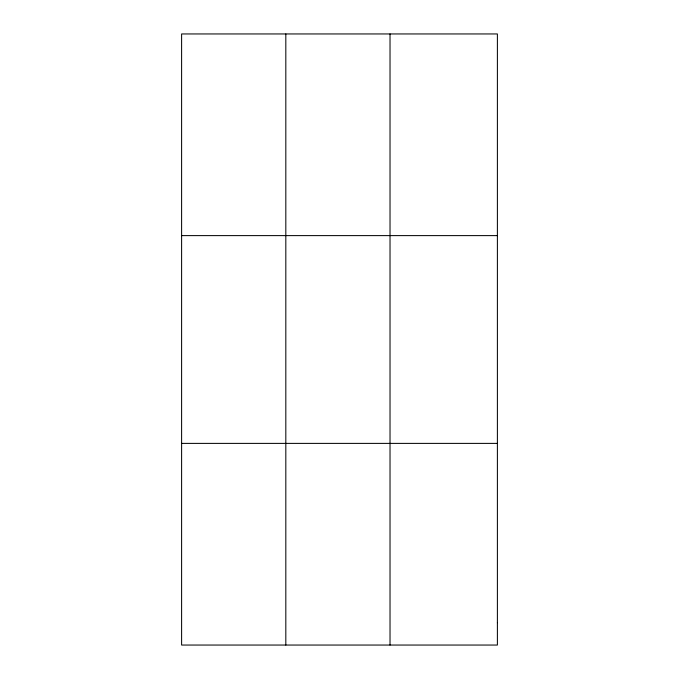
<?xml version="1.0" encoding="UTF-8"?>
<svg xmlns="http://www.w3.org/2000/svg" width="679" height="679" viewBox="0 0 679 679"><rect width="100%" height="100%" fill="white"/><g stroke="black" fill="none" stroke-linecap="round" stroke-linejoin="round"><path stroke-width="1.02" d="M285.817 645.05L285.817 33.95M390.026 645.05L390.026 33.95M181.607 235.613L497.393 235.613M181.607 443.387L497.393 443.387M497.393 622.643L497.393 645.05L181.607 645.05L181.607 33.95L497.393 33.95L497.393 622.643"/></g></svg>
